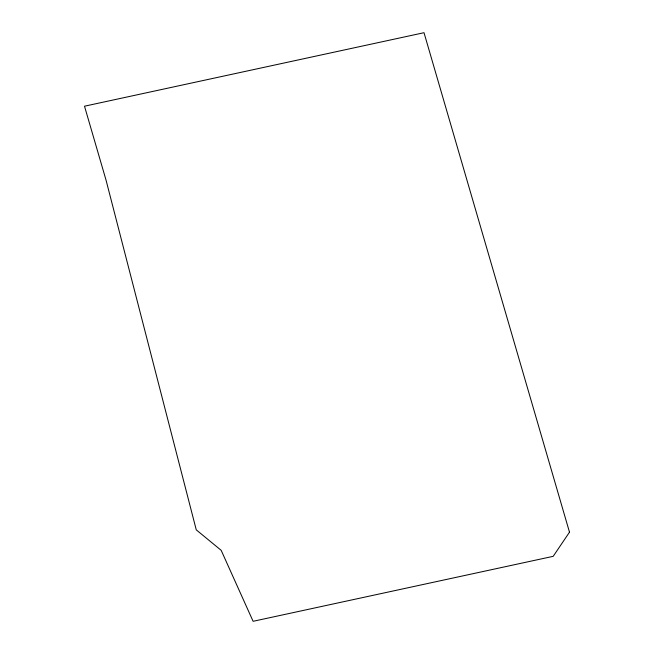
<?xml version="1.0" encoding="UTF-8"?>
<svg xmlns="http://www.w3.org/2000/svg" width="654" height="654" viewBox="0 0 654 654"><rect width="100%" height="100%" fill="white"/><g stroke="black" fill="none" stroke-linecap="round" stroke-linejoin="round"><path stroke-width="0.98" d="M569.495 532.176L553.186 556.333L253.098 621.3L221.183 550.341L196.265 529.854L106.046 180.144L84.505 106.201L424.005 32.7L569.495 532.176"/></g></svg>
